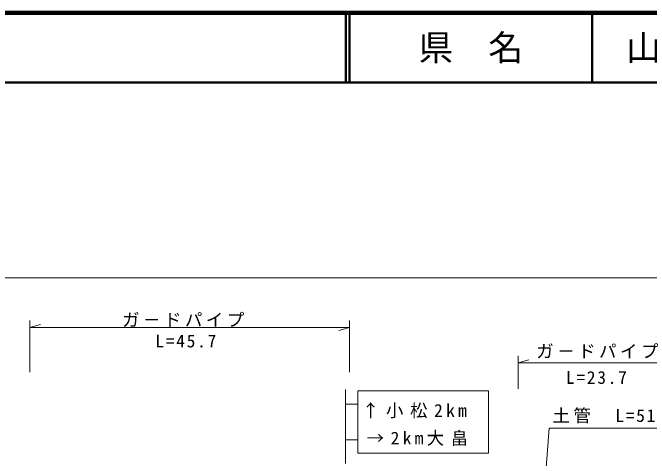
# Model space of a CAD drawing. Units: millimetres, scale not verified. Extents: x 40000 to 680000, y 20000 to 380000.
# Drawn here: x 250013 to 341192, y 316220 to 380000 of the extents above; entities that cross this region are included whole.
import ezdxf
from ezdxf.enums import TextEntityAlignment as Align

# ---------------------------------------------------------------- set-up
doc = ezdxf.new("R2010")
doc.units = ezdxf.units.MM
doc.header["$LTSCALE"] = 1000
for name, color, linetype, lineweight in [('M-STR-HTXT', 7, 'Continuous', 13), ('M-STR-STRC', 7, 'Continuous', 13), ('M-TTL', 2, 'Continuous', 140), ('M-TTL-LINE', 7, 'Continuous', 50)]:
    doc.layers.add(name, color=color, linetype=linetype, lineweight=lineweight)
doc.layers.add('M-TTL-TXT', color=7, linetype='Continuous')
doc.styles.add('ＭＳ ゴシック', font='')
doc.styles.get('ＭＳ ゴシック').set_extended_font_data('MS Gothic')

msp = doc.modelspace()

# ---------------------------------------------------------------- linework, layer by layer
at = {"layer": 'M-STR-HTXT'}
for p, q in [((80432, 342039), (395746, 342039)), ((252478, 328558), (252478, 335944)), ((298237, 328558), (298237, 335944)), ((252478, 334944), (253978, 335375)), ((252478, 334944), (298237, 334944)), ((298237, 334944), (296737, 334512)), ((322431, 326161), (322431, 330883)), ((322431, 329883), (323931, 330314)), ((322431, 329883), (345112, 329883))]:
    msp.add_line(p, q, dxfattribs=at)
msp.add_lwpolyline([(324411, 288421), (326876, 320520), (356018, 320520)], dxfattribs=at)
at = {"layer": 'M-STR-STRC'}
for p, q in [((297677, 326069), (297677, 315482)), ((299445, 325860), (318175, 325860)), ((318175, 316959), (318175, 325860)), ((297677, 323984), (299445, 323984)), ((297677, 318869), (299445, 318869))]:
    msp.add_line(p, q, dxfattribs=at)
msp.add_lwpolyline([(299445, 325860), (299445, 316959), (318175, 316959)], dxfattribs=at)
at = {"layer": 'M-TTL'}
msp.add_line((680000, 380000), (40000, 380000), dxfattribs=at)
at = {"layer": 'M-TTL-LINE'}
for p, q in [((297750, 380000), (297750, 370000)), ((298250, 380000), (298250, 370000)), ((333000, 380000), (333000, 370000)), ((40000, 370000), (680000, 370000))]:
    msp.add_line(p, q, dxfattribs=at)

# ---------------------------------------------------------------- texts
at = {"layer": 'M-STR-HTXT', "char_height": 1833, "attachment_point": 7, "style": 'ＭＳ ゴシック'}
for s, insert in [('\\T1.2;ガ－ドパイプ', (265673, 335010)), ('\\T1.2;L=45.7', (270441, 332058)), ('\\T1.2;ガ－ドパイプ', (324992, 330516)), ('\\T1.2;L=23.7', (329255, 326841)), ('\\T1.2;土管\u3000L=510φ=600', (327325, 320920))]:
    msp.add_mtext(s, dxfattribs=dict(at, insert=insert))
at = {"layer": 'M-STR-STRC', "char_height": 1833, "attachment_point": 7, "style": 'ＭＳ ゴシック'}
for s, insert in [('\\T1.38;↑小松2km', (300028, 321945)), ('\\T1.38;→2km大畠\\~', (300704, 317993))]:
    msp.add_mtext(s, dxfattribs=dict(at, insert=insert))
at = {"layer": 'M-TTL-TXT', "style": 'ＭＳ ゴシック'}
for s, p in [('県\u3000名', (315625, 375000)), ('山\u3000口\u3000県', (350375, 375000))]:
    msp.add_text(s, height=3666, dxfattribs=at).set_placement(p, align=Align.MIDDLE_CENTER)

doc.saveas('drawing.dxf')
